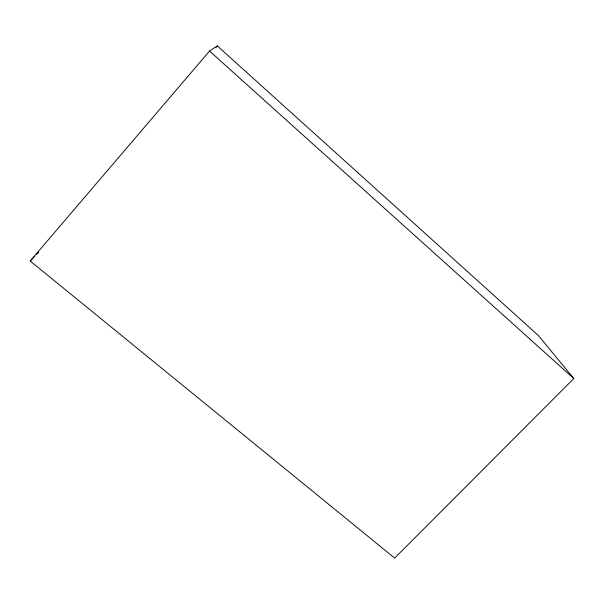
<?xml version="1.0" encoding="UTF-8"?>
<svg xmlns="http://www.w3.org/2000/svg" width="604" height="604" viewBox="0 0 604 604"><rect width="100%" height="100%" fill="white"/><g stroke="black" fill="none" stroke-linecap="round" stroke-linejoin="round"><path stroke-width="0.91" d="M30.2 261.019L209.535 51.03L217.297 45.912L538.519 335.65L573.8 378.557L394.661 558.088L30.2 261.019L34.745 256.292M216.073 47.339L217.297 45.912M36.693 254.261L38.641 252.238M209.535 51.03L573.8 378.557"/></g></svg>
